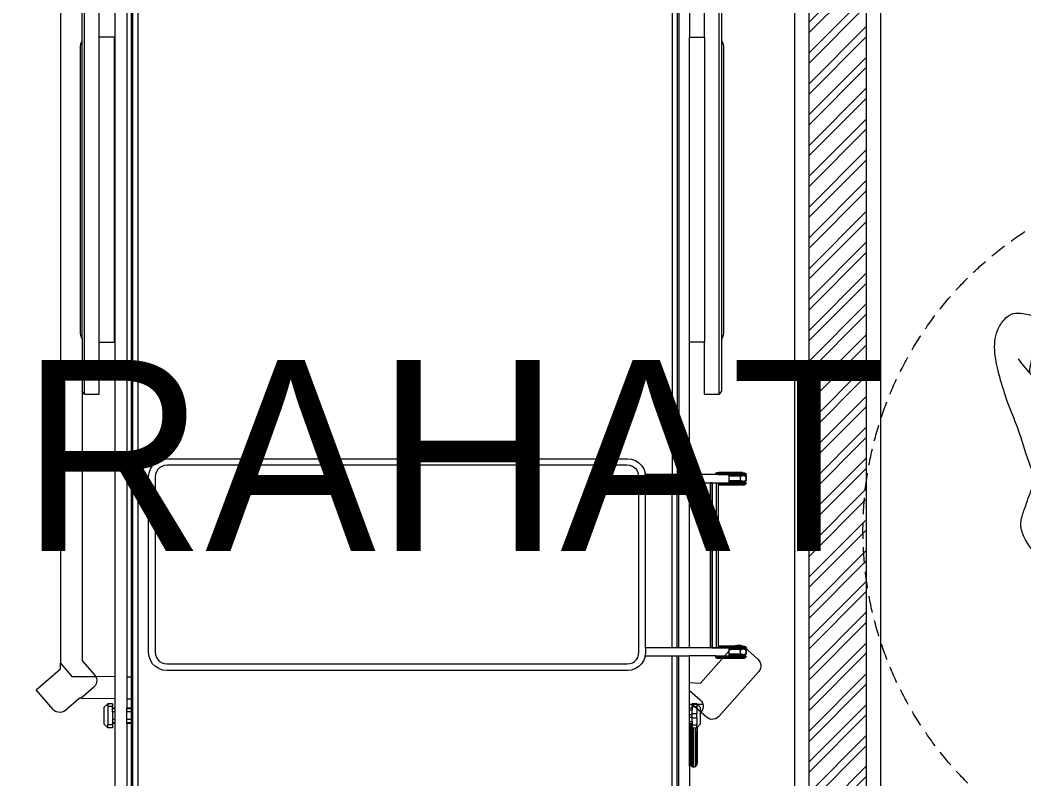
# Model space of a CAD drawing. Header units: millimetres. Extents: x -280308 to 6402717, y -14 to 2073074.
# Drawn here: x 2585 to 4340, y 745871 to 747198 of the extents above; entities that cross this region are included whole.
import ezdxf

# ---------------------------------------------------------------- set-up
doc = ezdxf.new("R2010")
doc.units = ezdxf.units.MM
doc.linetypes.add('ACAD_ISO03W100', pattern=[30, 12, -18])
doc.linetypes.add('DASHED2', pattern=[0.375, 0.25, -0.125])
doc.layers.get('0').update_dxf_attribs({"lineweight": 0})
for name, color, linetype, lineweight in [('_Door & Window', 1, 'Continuous', 0), ('A-ALINE-3', 111, 'Continuous', 15), ('A-ALINE-6', 117, 'Continuous', 9), ('A-Furn', 250, 'Continuous', 0), ('A-FURN-EQPM', 177, 'Continuous', 0)]:
    doc.layers.add(name, color=color, linetype=linetype, lineweight=lineweight)
doc.layers.add('A-FILL-1', color=7, linetype='Continuous', lineweight=0, true_color=0x454545)
doc.layers.add('A-FILL-4', color=9, linetype='Continuous', lineweight=0, true_color=0x808080)
doc.layers.add('A-TEXT', color=254, linetype='Continuous')
doc.styles.add('Annotative', font='arial.ttf', dxfattribs={"height": 1.25})
doc.styles.add('CENTURY', font='GOTHIC.TTF')

# ---------------------------------------------------------------- blocks, each defined once
blk = doc.blocks.new('A$C89b419f8')
at = {"color": 0, "linetype": 'ByBlock', "lineweight": -2}
for p, q in [((1663.4, 1368.8), (1684.5, 1392.5)), ((1684.5, 1392.5), (1687.2, 1394.8)), ((1687.2, 1394.8), (1690.2, 1396.5)), ((1690.2, 1396.5), (1693.4, 1397.4)), ((1693.4, 1397.4), (1696.8, 1397.6)), ((1696.8, 1397.6), (1700.1, 1397.1)), ((1700.1, 1397.1), (1703.3, 1395.8)), ((1703.3, 1395.8), (1706.2, 1393.7)), ((1706.2, 1393.7), (1784.4, 1324)), ((1358.6, 1369), (1359, 1370.2)), ((1358.6, 1368.9), (1358.6, 1369)), ((1358.6, 1368.8), (1358.6, 1368.9)), ((1358.6, 1365.8), (1358.6, 1368.8)), ((1359, 1370.3), (1360, 1371.3)), ((1359, 1370.2), (1359, 1370.3)), ((1359.1, 1319.3), (1359, 1370.2)), ((1360, 1371.3), (1361.4, 1371.7)), ((1360.1, 1318.1), (1360, 1371.3)), ((1361.4, 1323.4), (1361.4, 1371.7)), ((1361.4, 1371.7), (1362.7, 1371.3)), ((1362.7, 1371.3), (1363, 1371.1)), ((1362.8, 1341.6), (1362.7, 1371.3)), ((1364.2, 1372.1), (1363, 1371.2)), ((1363, 1371.2), (1363, 1371.1)), ((1363, 1371.1), (1363, 1371)), ((1363, 1370.2), (1363, 1370.9)), ((1363, 1369.8), (1363, 1368.7)), ((1363.2, 1367.8), (1363.5, 1368.8)), ((1363.5, 1368.8), (1364, 1369.7)), ((1364.2, 1369.9), (1364, 1369.7)), ((1364.2, 1372.1), (1372.4, 1372.1)), ((1364.2, 1370), (1364.2, 1372.1)), ((1364.2, 1370), (1364.7, 1370.5)), ((1364.2, 1369.9), (1364.7, 1370.5)), ((1364.2, 1369.9), (1364.2, 1370)), ((1364.7, 1370.5), (1365.4, 1371.1)), ((1366.3, 1371.6), (1365.4, 1371.1)), ((1367.3, 1371.9), (1366.3, 1371.6)), ((1368.3, 1372), (1367.3, 1371.9)), ((1369.3, 1371.9), (1368.3, 1372)), ((1369.3, 1371.9), (1370.3, 1371.6)), ((1370.3, 1371.6), (1371.2, 1371.1)), ((1371.2, 1371.1), (1372, 1370.5)), ((1372, 1370.5), (1372.4, 1369.9)), ((1372.4, 1372.1), (1373.7, 1371.2)), ((1372.4, 1372.1), (1372.4, 1371.6)), ((1372.4, 1370), (1372.4, 1371.6)), ((1372.4, 1369.9), (1372.4, 1370)), ((1372.6, 1369.7), (1372.4, 1370)), ((1372.4, 1369.9), (1372.6, 1369.7)), ((1372.6, 1369.7), (1373.1, 1368.8)), ((1373.1, 1368.8), (1373.4, 1367.9)), ((1373.7, 1366.4), (1373.7, 1371.2)), ((1373.9, 1369), (1374.3, 1370.2)), ((1373.9, 1366.4), (1373.9, 1369)), ((1374.3, 1370.4), (1375.3, 1371.4)), ((1374.3, 1370.2), (1374.3, 1370.4)), ((1374.3, 1341.6), (1374.3, 1370.2)), ((1375.3, 1371.4), (1376.6, 1371.7)), ((1375.3, 1341.6), (1375.3, 1371.4)), ((1376.6, 1371.7), (1378, 1371.4)), ((1376.7, 1323.3), (1376.6, 1371.7)), ((1378, 1371.4), (1379, 1370.4)), ((1378.1, 1323.3), (1378, 1371.4)), ((1379, 1370.2), (1379, 1370.4)), ((1379.1, 1323.3), (1379, 1370.2)), ((1379, 1370.2), (1379.4, 1369)), ((1379.4, 1369), (1379.4, 1368.9)), ((1379.4, 1368.9), (1379.4, 1368.8)), ((1379.4, 1365.7), (1379.4, 1368.8)), ((1661.3, 1365.9), (1663.4, 1368.8)), ((1661.6, 1369), (1662, 1370.2)), ((1661.7, 1368.9), (1661.6, 1369)), ((1661.6, 1368.8), (1661.7, 1368.9)), ((1661.6, 1365.8), (1661.6, 1368.8)), ((1662, 1370.3), (1663, 1371.3)), ((1662, 1370.3), (1662, 1370.2)), ((1662.1, 1323.3), (1662, 1370.2)), ((1663, 1371.3), (1664.4, 1371.7)), ((1663.1, 1323.3), (1663, 1371.3)), ((1664.4, 1323.4), (1664.4, 1371.7)), ((1664.4, 1371.7), (1665.7, 1371.3)), ((1665.8, 1341.6), (1665.7, 1371.3)), ((1665.7, 1371.3), (1666, 1371.1)), ((1667.2, 1372.1), (1666, 1371.2)), ((1666, 1371.2), (1666, 1371.1)), ((1666, 1371.1), (1666, 1370.9)), ((1666, 1370.2), (1666, 1370.9)), ((1666, 1369.8), (1666, 1368.7)), ((1666.3, 1367.8), (1666.6, 1368.8)), ((1666.6, 1368.8), (1667, 1369.7)), ((1667.2, 1369.9), (1667, 1369.7)), ((1667.2, 1370), (1667.2, 1372.1)), ((1667.2, 1372.1), (1675.4, 1372.1)), ((1667.2, 1369.9), (1667.7, 1370.5)), ((1667.2, 1370), (1667.7, 1370.5)), ((1667.2, 1369.9), (1667.2, 1370)), ((1667.7, 1370.5), (1668.5, 1371.1)), ((1669.3, 1371.6), (1668.5, 1371.1)), ((1670.3, 1371.9), (1669.3, 1371.6)), ((1671.3, 1372), (1670.3, 1371.9)), ((1672.3, 1371.9), (1671.3, 1372)), ((1672.3, 1371.9), (1673.3, 1371.6)), ((1673.3, 1371.6), (1674.2, 1371.1)), ((1674.2, 1371.1), (1675, 1370.5)), ((1675, 1370.5), (1675.5, 1369.9)), ((1675.4, 1372.1), (1676.7, 1371.2)), ((1675.4, 1372.1), (1675.4, 1371.6)), ((1675.5, 1370), (1675.4, 1371.6)), ((1675.5, 1369.9), (1675.5, 1370)), ((1675.6, 1369.7), (1675.5, 1370)), ((1675.5, 1369.9), (1675.6, 1369.7)), ((1675.6, 1369.7), (1676.1, 1368.8)), ((1676.1, 1368.8), (1676.4, 1367.9)), ((1676.7, 1366.4), (1676.7, 1371.2)), ((1676.9, 1369), (1677.3, 1370.2)), ((1676.9, 1368.9), (1676.9, 1369)), ((1676.9, 1368.9), (1676.9, 1368.8)), ((1676.9, 1366.4), (1676.9, 1368.8)), ((1677.3, 1370.4), (1678.3, 1371.4)), ((1677.3, 1370.2), (1677.3, 1370.4)), ((1677.3, 1341.6), (1677.3, 1370.2)), ((1678.3, 1371.4), (1679.7, 1371.7)), ((1678.3, 1341.6), (1678.3, 1371.4)), ((1679.7, 1317.8), (1679.7, 1371.7)), ((1679.7, 1371.7), (1681, 1371.4)), ((1681.1, 1318.1), (1681, 1371.4)), ((1681, 1371.4), (1682, 1370.4)), ((1682, 1370.4), (1682, 1370.2)), ((1682.1, 1319.3), (1682, 1370.2)), ((1682, 1370.2), (1682.4, 1369)), ((1682.4, 1365.7), (1682.4, 1369)), ((1358.6, 1365.8), (1358.3, 1365.6)), ((1358.3, 1365.6), (1358.3, 1324.1)), ((1358.7, 1324), (1358.6, 1365.8)), ((1363, 1368.2), (1363, 1361.6)), ((1363, 1358.1), (1363, 1360.2)), ((1363, 1354), (1363, 1356)), ((1363, 1349.6), (1363, 1351.1)), ((1363.2, 1366.9), (1363.2, 1367.8)), ((1363.2, 1366.9), (1363.2, 1366.8)), ((1363.3, 1365.8), (1363.2, 1366.8)), ((1363.5, 1364.9), (1363.3, 1365.8)), ((1364, 1364), (1363.5, 1364.9)), ((1364.1, 1363.8), (1364, 1364)), ((1364.2, 1360), (1364.1, 1363.8)), ((1364.7, 1363.2), (1364.1, 1363.8)), ((1364.2, 1360), (1364.3, 1341.6)), ((1365.5, 1362.5), (1364.7, 1363.2)), ((1366.3, 1362.1), (1365.5, 1362.5)), ((1367.3, 1361.8), (1366.3, 1362.1)), ((1368.3, 1361.7), (1367.3, 1361.8)), ((1369.3, 1361.8), (1368.3, 1361.7)), ((1370.3, 1362.1), (1369.3, 1361.8)), ((1371.2, 1362.6), (1370.3, 1362.1)), ((1372, 1363.2), (1371.2, 1362.6)), ((1372.6, 1363.9), (1372, 1363.2)), ((1372.6, 1363.9), (1372.4, 1360)), ((1372.4, 1360), (1372.5, 1341.6)), ((1373.1, 1364.9), (1372.6, 1364)), ((1372.6, 1364), (1372.6, 1363.9)), ((1373.4, 1365.8), (1373.1, 1364.9)), ((1373.5, 1366.8), (1373.4, 1367.9)), ((1373.5, 1366.8), (1373.4, 1365.8)), ((1373.7, 1341.6), (1373.7, 1366.4)), ((1373.7, 1366.4), (1373.9, 1366.4)), ((1373.9, 1341.6), (1373.9, 1366.4)), ((1379.4, 1365.7), (1379.5, 1324.1)), ((1379.4, 1365.7), (1379.5, 1365.7)), ((1379.6, 1324.2), (1379.5, 1365.7)), ((1659.5, 1359.4), (1660, 1362.7)), ((1659.7, 1356), (1659.5, 1359.4)), ((1660.6, 1352.7), (1659.7, 1356)), ((1660, 1362.7), (1661.3, 1365.9)), ((1662.3, 1349.7), (1660.6, 1352.7)), ((1661.6, 1365.8), (1661.3, 1365.6)), ((1661.3, 1365.6), (1661.3, 1324.1)), ((1661.7, 1324), (1661.6, 1365.8)), ((1666, 1368.2), (1666, 1361.6)), ((1666, 1358.1), (1666, 1360.2)), ((1666, 1354), (1666, 1356)), ((1666, 1349.6), (1666, 1351.1)), ((1666.2, 1366.9), (1666.3, 1367.8)), ((1666.2, 1366.9), (1666.2, 1366.8)), ((1666.3, 1365.8), (1666.2, 1366.8)), ((1666.6, 1364.9), (1666.3, 1365.8)), ((1667, 1364), (1666.6, 1364.9)), ((1667.2, 1363.8), (1667, 1364)), ((1667.7, 1363.2), (1667.2, 1363.8)), ((1667.2, 1360), (1667.2, 1363.8)), ((1667.2, 1360), (1667.3, 1341.6)), ((1668.5, 1362.5), (1667.7, 1363.2)), ((1669.4, 1362.1), (1668.5, 1362.5)), ((1670.3, 1361.8), (1669.4, 1362.1)), ((1671.3, 1361.7), (1670.3, 1361.8)), ((1672.3, 1361.8), (1671.3, 1361.7)), ((1673.3, 1362.1), (1672.3, 1361.8)), ((1674.2, 1362.6), (1673.3, 1362.1)), ((1675, 1363.2), (1674.2, 1362.6)), ((1675.6, 1363.9), (1675, 1363.2)), ((1675.6, 1363.9), (1675.5, 1360)), ((1675.5, 1360), (1675.5, 1341.6)), ((1676.1, 1364.9), (1675.6, 1364)), ((1675.6, 1364), (1675.6, 1363.9)), ((1676.4, 1365.8), (1676.1, 1364.9)), ((1676.5, 1366.8), (1676.4, 1367.9)), ((1676.5, 1366.8), (1676.4, 1365.8)), ((1676.7, 1341.6), (1676.7, 1366.4)), ((1676.7, 1366.4), (1676.9, 1366.4)), ((1677, 1341.6), (1676.9, 1366.4)), ((1682.5, 1324.1), (1682.4, 1365.7)), ((1682.4, 1365.7), (1682.5, 1365.7)), ((1682.6, 1324.2), (1682.5, 1365.7)), ((1361.7, 1323.4), (1361.7, 1341.6)), ((1361.7, 1341.6), (1362.8, 1341.6)), ((1362.8, 1341.6), (1363.1, 1341.6)), ((1363.1, 1341.6), (1364.3, 1341.6)), ((1364.3, 1341.6), (1372.5, 1341.6)), ((1372.5, 1341.6), (1373.7, 1341.6)), ((1373.7, 1341.6), (1373.9, 1341.6)), ((1373.9, 1341.6), (1374.3, 1341.6)), ((1374.3, 1341.6), (1375.3, 1341.6)), ((1375.3, 1341.6), (1375.8, 1341.6)), ((1375.8, 1323.3), (1375.8, 1341.6)), ((1664.6, 1347.1), (1662.3, 1349.7)), ((1664.5, 1323.4), (1664.5, 1341.6)), ((1664.5, 1341.6), (1665.8, 1341.6)), ((1726.1, 1292.3), (1664.6, 1347.1)), ((1665.8, 1341.6), (1666.1, 1341.6)), ((1666.1, 1341.6), (1667.3, 1341.6)), ((1667.3, 1341.6), (1675.5, 1341.6)), ((1675.5, 1341.6), (1676.7, 1341.6)), ((1676.7, 1341.6), (1677, 1341.6)), ((1677, 1341.6), (1677.3, 1341.6)), ((1677.3, 1341.6), (1678.3, 1341.6)), ((1678.3, 1341.6), (1678.6, 1341.6)), ((1678.6, 1318.1), (1678.6, 1341.6)), ((1221.1, 1324.5), (472.7, 1324.5)), ((478, 1328.6), (603.3, 1328.6)), ((603.3, 1328.6), (606.1, 1330.5)), ((603.3, 1328.6), (1124.3, 1328.6)), ((606.1, 1330.5), (609.5, 1331.7)), ((609.5, 1331.7), (613.1, 1332.1)), ((613.1, 1332.1), (1114.4, 1332.1)), ((1114.4, 1332.1), (1118.1, 1331.7)), ((1118.1, 1331.7), (1121.5, 1330.5)), ((1121.5, 1330.5), (1124.3, 1328.6)), ((1124.3, 1328.6), (1215.8, 1328.6)), ((1215.8, 1328.6), (1221.1, 1324.5)), ((1221.1, 1299), (1221.1, 1324.5)), ((1358.3, 1324.1), (1358.7, 1324)), ((1358.7, 1324), (1358.7, 1320.5)), ((1358.7, 1320.5), (1359.1, 1319.3)), ((1359.1, 1319.3), (1359.1, 1319.1)), ((1359.1, 1319.1), (1360.1, 1318.1)), ((1360.1, 1318.1), (1361.4, 1317.8)), ((1361.4, 1323.4), (1361.7, 1323.4)), ((1361.4, 1323.2), (1361.4, 1323.4)), ((1361.7, 1323.2), (1361.4, 1323.2)), ((1361.4, 1323.2), (1361.4, 1317.8)), ((1361.4, 1317.8), (1361.7, 1317.8)), ((1361.7, 1323.4), (1361.7, 1323.2)), ((1361.7, 1323.2), (1361.7, 1317.8)), ((1361.7, 1317.8), (1361.7, 1272.9)), ((1375.8, 1322.9), (1375.8, 1323.3)), ((1376.7, 1323.3), (1375.8, 1323.3)), ((1375.8, 1319.8), (1375.8, 1322.9)), ((1375.8, 1322.9), (1664.3, 1322.9)), ((1375.8, 1312.6), (1375.8, 1319.8)), ((1375.8, 1319.8), (1664.3, 1319.8)), ((1378.1, 1323.3), (1376.7, 1323.3)), ((1379.1, 1323.3), (1378.1, 1323.3)), ((1379.5, 1323.3), (1379.1, 1323.3)), ((1379.5, 1324.1), (1379.6, 1324.2)), ((1379.5, 1323.3), (1379.5, 1324.1)), ((1661.7, 1323.3), (1379.5, 1323.3)), ((1661.3, 1324.1), (1661.7, 1324)), ((1661.7, 1323.3), (1661.7, 1324)), ((1662.1, 1323.3), (1661.7, 1323.3)), ((1663.1, 1323.3), (1662.1, 1323.3)), ((1664.3, 1323.3), (1663.1, 1323.3)), ((1664.3, 1322.9), (1664.3, 1323.3)), ((1664.3, 1322.9), (1664.3, 1319.8)), ((1664.3, 1317.8), (1664.3, 1319.8)), ((1664.3, 1312.6), (1664.3, 1317.8)), ((1664.3, 1317.8), (1664.4, 1317.8)), ((1664.4, 1323.2), (1664.4, 1323.4)), ((1664.4, 1323.4), (1664.5, 1323.4)), ((1664.4, 1317.8), (1664.4, 1323.2)), ((1664.5, 1323.2), (1664.4, 1323.2)), ((1664.4, 1317.8), (1664.5, 1317.8)), ((1664.5, 1323.4), (1664.5, 1323.2)), ((1664.5, 1323.2), (1664.5, 1317.8)), ((1664.5, 1317.8), (1664.5, 1272.9)), ((1678.6, 1318.1), (1678.6, 1272.9)), ((1678.6, 1318.1), (1679.7, 1317.8)), ((1679.7, 1317.8), (1681.1, 1318.1)), ((1681.1, 1318.1), (1682.1, 1319.1)), ((1682.1, 1319.3), (1682.5, 1320.5)), ((1682.1, 1319.3), (1682.1, 1319.1)), ((1682.5, 1324.1), (1682.6, 1324.2)), ((1682.5, 1320.5), (1682.5, 1324.1)), ((1784.4, 1324), (1786.7, 1321.4)), ((1786.7, 1321.4), (1788.4, 1318.4)), ((1788.4, 1318.4), (1789.3, 1315.1)), ((597.2, 1299), (472.7, 1299)), ((597.2, 1299), (1130.4, 1299)), ((597.2, 1272.9), (597.2, 1299)), ((1221.1, 1299), (1130.4, 1299)), ((1130.4, 1299), (1130.4, 1272.9)), ((1375.8, 1312.6), (1375.8, 1309.4)), ((1375.8, 1312.6), (1664.3, 1312.6)), ((1375.8, 1309), (1375.8, 1309.4)), ((1375.8, 1309.4), (1664.3, 1309.4)), ((1375.8, 1272.9), (1375.8, 1309)), ((1375.8, 1309), (1664.3, 1309)), ((1664.3, 1312.6), (1664.3, 1309.4)), ((1664.3, 1309), (1664.3, 1309.4)), ((1785.6, 1302.4), (1764.5, 1278.6)), ((1787.7, 1305.3), (1785.6, 1302.4)), ((1788.9, 1308.4), (1787.7, 1305.3)), ((1789.5, 1311.8), (1788.9, 1308.4)), ((1789.3, 1315.1), (1789.5, 1311.8)), ((1725.2, 1272.9), (1726.1, 1292.3)), ((1739, 1272.9), (1755.3, 1291.6)), ((1755.3, 1291.6), (1757.9, 1293.9)), ((1757.9, 1293.9), (1760.9, 1295.6)), ((1760.9, 1295.6), (1763.5, 1296.4)), ((1763.4, 1286.7), (1762.2, 1285.5)), ((1762.2, 1285.5), (1767.1, 1285.5)), ((1762.2, 1285.5), (1762.2, 1277.5)), ((1763.5, 1296.4), (1763.4, 1286.7)), ((1769, 1292.3), (1763.4, 1286.7)), ((1763.5, 1296.4), (1764.1, 1296.6)), ((1763.5, 1296.4), (1764, 1278.2)), ((1764.1, 1296.6), (1767.5, 1296.8)), ((1767.1, 1285.5), (1779.5, 1285.5)), ((1767.1, 1277.5), (1767.1, 1285.5)), ((1767.5, 1296.8), (1770.8, 1296.3)), ((1777.8, 1292.3), (1769, 1292.3)), ((1770.8, 1296.3), (1774, 1295)), ((1774, 1295), (1776.9, 1293)), ((1776.9, 1293), (1777.8, 1292.3)), ((1797.3, 1292.3), (1777.8, 1292.3)), ((1779.5, 1277.5), (1779.5, 1285.5)), ((1786.8, 1285.5), (1779.5, 1285.5)), ((1786.8, 1285.5), (1799.3, 1285.5)), ((1786.8, 1277.5), (1786.8, 1285.5)), ((1803, 1286.7), (1797.3, 1292.3)), ((1799.3, 1277.5), (1799.3, 1285.5)), ((1802.9, 1285.5), (1799.3, 1285.5)), ((1804.1, 1285.5), (1802.9, 1285.5)), ((1858, 1286.7), (1803, 1286.7)), ((1803.3, 1286.4), (1803, 1286.7)), ((1803.3, 1286.4), (1858.2, 1286.4)), ((1804.1, 1285.5), (1803.3, 1286.4)), ((1804.2, 1285.5), (1804.1, 1285.5)), ((1804.2, 1283.2), (1804.2, 1285.5)), ((1804.2, 1285.5), (1809.7, 1285.5)), ((1872.1, 1283.2), (1804.2, 1283.2)), ((1804.2, 1280), (1804.2, 1283.2)), ((1869.8, 1285.5), (1809.7, 1285.5)), ((1858.2, 1286.4), (1858, 1286.7)), ((1858.2, 1286.4), (1866.6, 1286.4)), ((1869.8, 1285.5), (1866.6, 1286.4)), ((1872.1, 1283.2), (1869.8, 1285.5)), ((1873, 1280), (1872.1, 1283.2)), ((439.6, 1272.9), (597.2, 1272.9)), ((1130.4, 1272.9), (597.2, 1272.9)), ((1361.7, 1272.9), (1130.4, 1272.9)), ((1361.7, 1272.9), (1361.7, 1254.5)), ((1664.5, 1272.9), (1375.8, 1272.9)), ((1375.8, 1254.5), (1375.8, 1272.9)), ((1664.5, 1272.9), (1664.5, 1254.5)), ((1678.6, 1254.5), (1678.6, 1272.9)), ((1725.2, 1272.9), (1678.6, 1272.9)), ((1739, 1272.9), (1725.2, 1272.9)), ((1763.3, 1272.9), (1739, 1272.9)), ((1763.3, 1277.5), (1762.2, 1277.5)), ((1763.3, 1277.5), (1763.3, 1272.9)), ((1767.1, 1277.5), (1763.3, 1277.5)), ((1769.7, 1272.9), (1763.3, 1272.9)), ((1764, 1278.2), (1764.5, 1278.6)), ((1767.1, 1277.5), (1769.7, 1277.5)), ((1769.7, 1277.5), (1772.8, 1277.5)), ((1769.7, 1277.5), (1769.7, 1272.9)), ((1772.8, 1272.9), (1769.7, 1272.9)), ((1779.5, 1277.5), (1772.8, 1277.5)), ((1772.8, 1272.9), (1772.8, 1277.5)), ((1780.8, 1272.9), (1772.8, 1272.9)), ((1780.8, 1277.5), (1779.5, 1277.5)), ((1785.5, 1277.5), (1780.8, 1277.5)), ((1780.8, 1272.9), (1780.8, 1277.5)), ((1785.5, 1272.9), (1780.8, 1272.9)), ((1786.8, 1277.5), (1785.5, 1277.5)), ((1785.5, 1272.9), (1785.5, 1277.5)), ((1793.5, 1272.9), (1785.5, 1272.9)), ((1793.5, 1277.5), (1786.8, 1277.5)), ((1793.5, 1277.5), (1796.7, 1277.5)), ((1793.5, 1272.9), (1793.5, 1277.5)), ((1796.7, 1272.9), (1793.5, 1272.9)), ((1796.7, 1276.7), (1796.7, 1277.5)), ((1796.7, 1277.5), (1799.3, 1277.5)), ((1796.7, 1276.7), (1872.1, 1276.7)), ((1796.7, 1275.8), (1796.7, 1276.7)), ((1796.7, 1275.8), (1798.2, 1274.4)), ((1796.7, 1272.9), (1796.7, 1275.8)), ((1800, 1272.9), (1796.7, 1272.9)), ((1798.2, 1274.4), (1869.8, 1274.4)), ((1798.2, 1274.4), (1799.2, 1273.5)), ((1799.2, 1273.5), (1859.8, 1273.5)), ((1799.2, 1273.5), (1799.8, 1273)), ((1799.3, 1277.5), (1804.2, 1277.5)), ((1859.8, 1273), (1799.8, 1273)), ((1799.8, 1273), (1800, 1272.9)), ((1800, 1272.9), (1871.2, 1272.9)), ((1873, 1280), (1804.2, 1280)), ((1804.2, 1277.5), (1804.2, 1280)), ((1859.8, 1273), (1859.8, 1273.5)), ((1866.6, 1273.5), (1859.8, 1273.5)), ((1871.1, 1273), (1859.8, 1273)), ((1866.6, 1273.5), (1869.8, 1274.4)), ((1869.8, 1274.4), (1872.1, 1276.7)), ((1871.2, 1272.9), (1871.1, 1273)), ((1871.2, 1272.9), (2041.3, 1272.9)), ((1872.1, 1276.7), (1873, 1280)), ((88.7, 1254.5), (1361.7, 1254.5)), ((88.7, 1251.2), (1361.7, 1251.2)), ((1361.7, 1254.5), (1361.7, 1251.2)), ((1361.7, 1251.2), (1361.7, 1242.4)), ((1375.8, 1251.2), (1375.8, 1254.5)), ((1664.5, 1254.5), (1375.8, 1254.5)), ((1375.8, 1242.4), (1375.8, 1251.2)), ((1664.5, 1251.2), (1375.8, 1251.2)), ((1664.5, 1254.5), (1664.5, 1251.2)), ((1664.5, 1251.2), (1664.5, 1242.4)), ((1678.6, 1251.2), (1678.6, 1254.5)), ((2014.2, 1254.5), (1678.6, 1254.5)), ((1678.6, 1242.4), (1678.6, 1251.2)), ((2014.2, 1251.2), (1678.6, 1251.2)), ((88.7, 1242.4), (1361.7, 1242.4)), ((1361.7, 1242.4), (1361.7, 1195.7)), ((1375.8, 1196.1), (1375.8, 1242.4)), ((1664.5, 1242.4), (1375.8, 1242.4)), ((1664.5, 1242.4), (1664.5, 1196.1)), ((1678.6, 1195.4), (1678.6, 1242.4)), ((2014.2, 1242.4), (1678.6, 1242.4)), ((1351.7, 1192.9), (1358.4, 1195.3)), ((1361.7, 1195.7), (1358.4, 1195.3)), ((1361.7, 1195.7), (1365.7, 1196.1)), ((1365.7, 1196.1), (1375.8, 1196.1)), ((1664.5, 1196.1), (1375.8, 1196.1)), ((1664.5, 1196.1), (1672.3, 1196.1)), ((1672.3, 1196.1), (1678.6, 1195.4)), ((1679.6, 1195.3), (1678.6, 1195.4)), ((1679.6, 1195.3), (1686.3, 1192.9)), ((1334.7, 1171.6), (1337.1, 1178.3)), ((1337.1, 1178.3), (1340.9, 1184.2)), ((1340.9, 1184.2), (1345.8, 1189.1)), ((1345.8, 1189.1), (1351.7, 1192.9)), ((1349.9, 1176.9), (1347.5, 1173.2)), ((1353, 1180.1), (1349.9, 1176.9)), ((1356.8, 1182.5), (1353, 1180.1)), ((1361.1, 1184), (1356.8, 1182.5)), ((1366.4, 1184.6), (1361.1, 1184)), ((1671.6, 1184.6), (1366.4, 1184.6)), ((1676.9, 1184), (1671.6, 1184.6)), ((1681.2, 1182.5), (1676.9, 1184)), ((1685, 1180.1), (1681.2, 1182.5)), ((1688.1, 1176.9), (1685, 1180.1)), ((1686.3, 1192.9), (1692.2, 1189.1)), ((1690.5, 1173.2), (1688.1, 1176.9)), ((1692.2, 1189.1), (1697.1, 1184.2)), ((1697.1, 1184.2), (1700.9, 1178.3)), ((1700.9, 1178.3), (1703.3, 1171.6)), ((1333.9, 1164.3), (1334.7, 1171.6)), ((1333.9, 359.4), (1333.9, 1164.3)), ((1346, 1168.9), (1345.4, 1163.6)), ((1345.4, 1163.6), (1345.4, 360.1)), ((1347.5, 1173.2), (1346, 1168.9)), ((1692, 1168.9), (1690.5, 1173.2)), ((1692.6, 1163.6), (1692, 1168.9)), ((1692.6, 360.1), (1692.6, 1163.6)), ((1703.3, 1171.6), (1704.1, 1164.3)), ((1704.1, 1164.3), (1704.1, 359.4)), ((1334.7, 352.1), (1333.9, 359.4)), ((1337.1, 345.4), (1334.7, 352.1)), ((1345.4, 360.1), (1346, 354.8)), ((1346, 354.8), (1347.5, 350.5)), ((1690.5, 350.5), (1692, 354.8)), ((1692, 354.8), (1692.6, 360.1)), ((1703.3, 352.1), (1700.9, 345.4)), ((1704.1, 359.4), (1703.3, 352.1)), ((1340.9, 339.5), (1337.1, 345.4)), ((1345.8, 334.6), (1340.9, 339.5)), ((1351.7, 330.8), (1345.8, 334.6)), ((1347.5, 350.5), (1349.9, 346.8)), ((1349.9, 346.8), (1353, 343.6)), ((1353, 343.6), (1356.8, 341.2)), ((1356.8, 341.2), (1361.1, 339.7)), ((1361.1, 339.7), (1366.4, 339.1)), ((1366.4, 339.1), (1671.6, 339.1)), ((1671.6, 339.1), (1676.9, 339.7)), ((1676.9, 339.7), (1681.2, 341.2)), ((1681.2, 341.2), (1685, 343.6)), ((1685, 343.6), (1688.1, 346.8)), ((1692.2, 334.6), (1686.3, 330.8)), ((1688.1, 346.8), (1690.5, 350.5)), ((1697.1, 339.5), (1692.2, 334.6)), ((1700.9, 345.4), (1697.1, 339.5)), ((1358.4, 328.4), (1351.7, 330.8)), ((1365.7, 327.6), (1358.4, 328.4)), ((1672.3, 327.6), (1365.7, 327.6)), ((1679.6, 328.4), (1672.3, 327.6)), ((1686.3, 330.8), (1679.6, 328.4)), ((2014.2, 309.1), (88.7, 309.1)), ((2014.2, 300.2), (88.7, 300.2)), ((439.6, 297), (1715.4, 297)), ((439.6, 289.2), (1715.3, 289.2)), ((1715.3, 289.2), (1715.4, 297)), ((1715.3, 289.2), (1753.4, 289.2)), ((1715.4, 297), (1753.5, 297)), ((1753.4, 289.2), (1753.5, 297)), ((1753.4, 289.2), (1769.7, 289.2)), ((1753.5, 297), (1769.7, 297)), ((1769.7, 297), (1770.5, 297)), ((1769.7, 297), (1769.7, 289.2)), ((1770.5, 289.2), (1769.7, 289.2)), ((1770.5, 297), (1776.4, 297)), ((1770.5, 289.2), (1770.5, 297)), ((1776.4, 289.2), (1770.5, 289.2)), ((1776.4, 297), (1789.9, 297)), ((1776.4, 297), (1776.4, 289.2)), ((1789.9, 289.2), (1776.4, 289.2)), ((1789.9, 297), (1795.8, 297)), ((1789.9, 297), (1789.9, 289.2)), ((1795.8, 289.2), (1789.9, 289.2)), ((1795.8, 297), (1796.7, 297)), ((1795.8, 297), (1795.8, 289.2)), ((1796.7, 289.2), (1795.8, 289.2)), ((1796.7, 297), (1981.2, 297)), ((1796.7, 297), (1796.7, 289.2)), ((1796.7, 289.2), (1981.2, 289.2)), ((439.6, 268.7), (1715.1, 268.7)), ((597.2, 268), (597.2, 240.9)), ((1130.4, 268), (597.2, 268)), ((1130.4, 240.9), (1130.4, 268)), ((1715.1, 268.7), (1714.8, 235.1)), ((1715.1, 268.7), (1753.2, 268.7)), ((1752.7, 209.5), (1753.2, 268.7)), ((1753.2, 268.7), (1769.7, 268.7)), ((1762.2, 264.5), (1767.1, 264.5)), ((1762.2, 264.5), (1762.2, 256.3)), ((1769.7, 264.5), (1767.1, 264.5)), ((1767.1, 264.5), (1767.1, 256.3)), ((1769.7, 268.7), (1770.5, 268.7)), ((1769.7, 268.7), (1769.7, 264.5)), ((1769.7, 264.5), (1770.5, 264.5)), ((1770.5, 268.7), (1776.4, 268.7)), ((1770.5, 264.5), (1770.5, 268.7)), ((1776.4, 264.5), (1770.5, 264.5)), ((1776.4, 268.7), (1789.9, 268.7)), ((1776.4, 268.7), (1776.4, 264.5)), ((1776.4, 264.5), (1789.9, 264.5)), ((1789.9, 268.7), (1795.8, 268.7)), ((1789.9, 268.7), (1789.9, 264.5)), ((1789.9, 264.5), (1795.8, 264.5)), ((1795.8, 268.7), (1796.7, 268.7)), ((1795.8, 268.7), (1795.8, 264.5)), ((1795.8, 264.5), (1796.7, 264.5)), ((1796.7, 268.7), (1981.2, 268.7)), ((1796.7, 268.7), (1796.7, 264.5)), ((1799.3, 264.5), (1796.7, 264.5)), ((1799.3, 264.5), (1804.2, 264.5)), ((1799.3, 264.5), (1799.3, 256.3)), ((1804.2, 264.5), (1804.2, 256.3)), ((1762.2, 256.3), (1767.1, 256.3)), ((1762.2, 256.3), (1769, 249.5)), ((1767.1, 256.3), (1799.3, 256.3)), ((1769, 249.5), (1797.3, 249.5)), ((1804.2, 256.3), (1797.3, 249.5)), ((1804.2, 256.3), (1799.3, 256.3)), ((597.2, 240.9), (472.7, 240.9)), ((1130.4, 240.9), (597.2, 240.9)), ((1221.1, 240.9), (1130.4, 240.9)), ((1221.1, 215.5), (1221.1, 240.9)), ((1687.8, 212.1), (1711.7, 233)), ((1711.7, 233), (1714.6, 235)), ((1714.4, 193.4), (1714.8, 235.1)), ((1714.6, 235), (1714.8, 235.1)), ((1714.8, 235.1), (1717.8, 236.3)), ((1717.8, 236.3), (1721.2, 236.8)), ((1721.2, 236.8), (1724.5, 236.6)), ((1724.5, 236.6), (1727.7, 235.6)), ((1727.7, 235.6), (1730.7, 233.9)), ((1730.7, 233.9), (1733.4, 231.6)), ((1733.4, 231.6), (1752.7, 209.5)), ((1221.1, 215.5), (472.7, 215.5)), ((603.3, 211.3), (478, 211.3)), ((603.3, 211.3), (606.1, 209.5)), ((1124.3, 211.3), (603.3, 211.3)), ((1121.5, 209.5), (1124.3, 211.3)), ((1124.3, 211.3), (1215.8, 211.3)), ((1216.2, 211.6), (1215.8, 211.3)), ((1221.1, 215.5), (1216.2, 211.6)), ((1216.2, 211.6), (1687.4, 211.6)), ((1687.4, 211.7), (1687.5, 211.8)), ((1687.4, 211.6), (1687.4, 211.7)), ((1687.5, 211.8), (1687.6, 211.9)), ((1687.5, 211.8), (1687.5, 211.8)), ((1687.6, 211.9), (1687.7, 212)), ((1687.7, 212), (1687.8, 212.1)), ((1687.7, 212), (1687.7, 212)), ((606.1, 209.5), (609.5, 208.3)), ((609.5, 208.3), (613.1, 207.9)), ((613.1, 207.9), (1114.4, 207.9)), ((1114.4, 207.9), (1118.1, 208.3)), ((1118.1, 208.3), (1121.5, 209.5)), ((1691.4, 173.6), (1714.4, 193.4)), ((1752.7, 209.5), (1752.6, 206.7)), ((1752.6, 206.7), (1752.7, 206.7)), ((1752.7, 206.7), (1752.8, 206.6)), ((1752.8, 206.6), (1752.9, 206.5)), ((1752.8, 206.6), (1752.8, 206.6)), ((1752.9, 206.5), (1753, 206.4)), ((1753, 206.4), (1753.1, 206.3)), ((1753, 206.4), (1753, 206.4)), ((1753.1, 206.3), (1773.8, 182.2)), ((1773.8, 182.2), (1775.8, 179.2)), ((1775.8, 179.2), (1777, 176)), ((1777, 176), (1777.5, 172.7)), ((550, 173.5), (1691.4, 173.6)), ((1701.1, 173.6), (1691.4, 173.6)), ((1738, 131.3), (1701.1, 173.6)), ((1772.1, 160.5), (1738, 131.3)), ((1774.5, 163.1), (1772.1, 160.5)), ((1776.2, 166.1), (1774.5, 163.1)), ((1777.2, 169.3), (1776.2, 166.1)), ((1777.5, 172.7), (1777.2, 169.3))]:
    blk.add_line(p, q, dxfattribs=at)
blk = doc.blocks.new('disable people')
at = {"layer": 'A-FILL-4'}
h = blk.add_hatch(color=256, dxfattribs=at)
edge = h.paths.add_edge_path()
edge.add_spline(control_points=[(-3.796, 4.952), (-3.761, 5.053), (-3.704, 5.158), (-3.735, 5.256)], knot_values=[0.903791, 0.903791, 0.903791, 0.903791, 1.213847, 1.213847, 1.213847, 1.213847], degree=3, periodic=0)
edge.add_line((-3.735, 5.256), (-4.965, 5.256))
edge.add_arc((-4.965, 5.036), 0.22, 90, 180)
edge.add_line((-5.185, 5.036), (-5.185, 4.952))
edge.add_line((-5.185, 4.952), (-3.796, 4.952))
edge = h.paths.add_edge_path()
edge.add_spline(control_points=[(0.134, 5.166), (-0.072, 5.166), (-0.554, 5.166), (-1.205, 5.175), (-1.924, 5.123), (-2.473, 5.225), (-2.818, 5.045), (-3.009, 4.952)], knot_values=[0.412497, 0.412497, 0.412497, 0.412497, 0.687423, 1.856498, 2.363122, 2.852057, 3.47982, 3.47982, 3.47982, 3.47982], degree=3, periodic=0)
edge.add_line((-3.009, 4.952), (-0.054, 4.952))
edge.add_arc((6.001, -0.173), 7.933, 137.6964, 139.754, ccw=False)
edge = h.paths.add_edge_path()
edge.add_line((5.132, 5.256), (2.309, 5.256))
edge.add_spline(control_points=[(2.309, 5.256), (2.268, 5.176), (2.177, 5.016), (2.085, 4.858), (2.037, 4.777)], knot_values=[9.278145, 9.278145, 9.278145, 9.278145, 9.545773, 9.826318, 9.826318, 9.826318, 9.826318], degree=3, periodic=0)
edge.add_line((2.037, 4.777), (5.152, 4.777))
edge.add_arc((5.152, 4.977), 0.2, 270, 360)
edge.add_line((5.352, 4.977), (5.352, 5.036))
edge.add_arc((5.132, 5.036), 0.22, 0, 90)
edge = h.paths.add_edge_path()
edge.add_spline(control_points=[(-3.735, -5.256), (-3.704, -5.158), (-3.761, -5.053), (-3.796, -4.952)], knot_values=[0.903791, 0.903791, 0.903791, 0.903791, 1.213847, 1.213847, 1.213847, 1.213847], degree=3, periodic=0)
edge.add_line((-3.796, -4.952), (-5.185, -4.952))
edge.add_line((-5.185, -4.952), (-5.185, -5.036))
edge.add_arc((-4.965, -5.036), 0.22, 180, 270)
edge.add_line((-4.965, -5.256), (-3.735, -5.256))
edge = h.paths.add_edge_path()
edge.add_line((-0.054, -4.952), (-3.009, -4.952))
edge.add_spline(control_points=[(-3.009, -4.952), (-2.818, -5.045), (-2.473, -5.225), (-1.924, -5.123), (-1.205, -5.175), (-0.554, -5.166), (-0.072, -5.166), (0.134, -5.166)], knot_values=[0.412497, 0.412497, 0.412497, 0.412497, 1.04026, 1.529195, 2.035819, 3.204894, 3.47982, 3.47982, 3.47982, 3.47982], degree=3, periodic=0)
edge.add_arc((6.001, 0.173), 7.933, 220.246, 222.3036, ccw=False)
edge = h.paths.add_edge_path()
edge.add_arc((5.152, -4.977), 0.2, 0, 90)
edge.add_line((5.152, -4.777), (2.037, -4.777))
edge.add_spline(control_points=[(2.037, -4.777), (2.085, -4.858), (2.232, -5.109), (2.374, -5.367), (2.441, -5.551)], knot_values=[8.953599, 8.953599, 8.953599, 8.953599, 9.234145, 9.826318, 9.826318, 9.826318, 9.826318], degree=3, periodic=0)
edge.add_arc((0.705, -4.043), 1.733, 327.0231, 327.0238, ccw=False)
edge.add_spline(control_points=[(2.037, -4.777), (2.085, -4.858), (2.232, -5.109), (2.374, -5.367), (2.441, -5.551)], knot_values=[8.953599, 8.953599, 8.953599, 8.953599, 9.234145, 9.826318, 9.826318, 9.826318, 9.826318], degree=3, periodic=0)
edge.add_line((2.309, -5.256), (5.132, -5.256))
edge.add_arc((5.132, -5.036), 0.22, 270, 360)
edge.add_line((5.352, -5.036), (5.352, -4.977))
h = blk.add_hatch(dxfattribs=at)
h.set_pattern_fill('_USER', color=256, scale=0.3, style=0, pattern_type=0)
h.set_pattern_definition([(360, (-5e-12, -3e-13), (7e-32, 0.3), [])])
edge = h.paths.add_edge_path()
edge.add_spline(control_points=[(-11.844, 2.723), (-11.806, 2.723), (-11.708, 2.722), (-11.61, 2.729), (-11.55, 2.733)], knot_values=[0, 0, 0, 0, 0.11211, 0.29426, 0.29426, 0.29426, 0.29426], degree=3, periodic=0)
edge.add_spline(control_points=[(-11.55, 2.733), (-11.535, 2.736), (-11.47, 2.746), (-11.368, 2.725), (-11.307, 2.645), (-11.248, 2.61), (-10.969, 2.549), (-10.749, 2.772), (-10.523, 2.881)], knot_values=[5.436665, 5.436665, 5.436665, 5.436665, 5.482184, 5.632489, 5.716097, 5.778113, 5.832865, 6.558061, 6.558061, 6.558061, 6.558061], degree=3, periodic=0)
edge.add_line((-10.523, 2.881), (-10.523, 4.275))
edge.add_line((-10.523, 4.275), (-13.109, 4.275))
edge.add_line((-13.109, 4.275), (-13.109, 2.778))
edge.add_spline(control_points=[(-13.109, 2.778), (-12.823, 2.822), (-12.417, 2.754), (-12.013, 2.609), (-11.903, 2.625)], knot_values=[3.85022, 3.85022, 3.85022, 3.85022, 4.723215, 5.067106, 5.067106, 5.067106, 5.067106], degree=3, periodic=0)
edge.add_arc((-10.498, 1.85), 1.604, 147.0196, 151.1162, ccw=False)
edge = h.paths.add_edge_path()
edge.add_spline(control_points=[(-11.101, 1.322), (-11.268, 1.353), (-11.543, 1.406), (-11.86, 1.422), (-12.006, 1.421), (-12.044, 1.421)], knot_values=[0, 0, 0, 0, 0.508991, 0.837231, 0.949341, 0.949341, 0.949341, 0.949341], degree=3, periodic=0)
edge.add_arc((-10.498, 1.85), 1.604, 193.9046, 195.5218, ccw=False)
edge.add_spline(control_points=[(-12.055, 1.465), (-12.398, 1.468), (-12.746, 1.466), (-13.109, 1.447)], knot_values=[0.469272, 0.469272, 0.469272, 0.469272, 1.514411, 1.514411, 1.514411, 1.514411], degree=3, periodic=0)
edge.add_line((-13.109, 1.447), (-13.109, 0.753))
edge.add_line((-13.109, 0.753), (-10.523, 0.753))
edge.add_line((-10.523, 0.753), (-10.523, 1.191))
edge.add_spline(control_points=[(-10.523, 1.191), (-10.718, 1.226), (-10.91, 1.272), (-11.101, 1.322)], knot_values=[0.512259, 0.512259, 0.512259, 0.512259, 1.104646, 1.104646, 1.104646, 1.104646], degree=3, periodic=0)
h = blk.add_hatch(dxfattribs=at)
h.set_pattern_fill('_USER', color=256, scale=0.3, style=0, pattern_type=0)
h.set_pattern_definition([(360, (-5e-12, 1e-12), (-7e-17, -0.3), [])])
edge = h.paths.add_edge_path()
edge.add_spline(control_points=[(-11.844, -2.723), (-11.806, -2.723), (-11.708, -2.722), (-11.61, -2.729), (-11.55, -2.733)], knot_values=[0, 0, 0, 0, 0.11211, 0.29426, 0.29426, 0.29426, 0.29426], degree=3, periodic=0)
edge.add_spline(control_points=[(-11.55, -2.733), (-11.535, -2.736), (-11.47, -2.746), (-11.368, -2.725), (-11.307, -2.645), (-11.248, -2.61), (-10.969, -2.549), (-10.749, -2.772), (-10.523, -2.881)], knot_values=[5.436665, 5.436665, 5.436665, 5.436665, 5.482184, 5.632489, 5.716097, 5.778113, 5.832865, 6.558061, 6.558061, 6.558061, 6.558061], degree=3, periodic=0)
edge.add_line((-10.523, -2.881), (-10.523, -4.275))
edge.add_line((-10.523, -4.275), (-13.109, -4.275))
edge.add_line((-13.109, -4.275), (-13.109, -2.778))
edge.add_spline(control_points=[(-13.109, -2.778), (-12.823, -2.822), (-12.417, -2.754), (-12.013, -2.609), (-11.903, -2.625)], knot_values=[3.85022, 3.85022, 3.85022, 3.85022, 4.723215, 5.067106, 5.067106, 5.067106, 5.067106], degree=3, periodic=0)
edge.add_arc((-10.498, -1.85), 1.604, 208.8838, 212.9804)
edge = h.paths.add_edge_path()
edge.add_spline(control_points=[(-11.101, -1.322), (-11.268, -1.353), (-11.543, -1.406), (-11.86, -1.422), (-12.006, -1.421), (-12.044, -1.421)], knot_values=[0, 0, 0, 0, 0.508991, 0.837231, 0.949341, 0.949341, 0.949341, 0.949341], degree=3, periodic=0)
edge.add_arc((-10.498, -1.85), 1.604, 164.4782, 166.0954)
edge.add_spline(control_points=[(-12.055, -1.465), (-12.398, -1.468), (-12.746, -1.466), (-13.109, -1.447)], knot_values=[0.469272, 0.469272, 0.469272, 0.469272, 1.514411, 1.514411, 1.514411, 1.514411], degree=3, periodic=0)
edge.add_line((-13.109, -1.447), (-13.109, -0.753))
edge.add_line((-13.109, -0.753), (-10.523, -0.753))
edge.add_line((-10.523, -0.753), (-10.523, -1.191))
edge.add_spline(control_points=[(-10.523, -1.191), (-10.718, -1.226), (-10.91, -1.272), (-11.101, -1.322)], knot_values=[0.512259, 0.512259, 0.512259, 0.512259, 1.104646, 1.104646, 1.104646, 1.104646], degree=3, periodic=0)
for p, q in [((-8.203, 4.275), (-8.203, 2.985)), ((-8.203, 1.238), (-8.203, -1.238)), ((-8.203, -2.985), (-8.203, -4.275))]:
    blk.add_line(p, q, dxfattribs=at)
for points in [[(2.441, 5.551), (3.986, 5.551, -0.414214), (4.086, 5.451), (4.086, 5.426, -0.414214), (3.986, 5.326), (2.344, 5.326)], [(-5.185, 4.952), (-5.185, 5.036, -0.414214), (-4.965, 5.256), (-3.735, 5.256)], [(2.309, 5.256), (5.132, 5.256, -0.414214), (5.352, 5.036), (5.352, 4.977, -0.414214), (5.152, 4.777), (2.037, 4.777)], [(1.636, 4.133), (3.282, 4.133, 0.414214), (3.382, 4.233), (3.382, 4.465, 0.414214), (3.282, 4.565), (1.909, 4.565)], [(1.636, -4.133), (3.282, -4.133, -0.414214), (3.382, -4.233), (3.382, -4.465, -0.414214), (3.282, -4.565), (1.909, -4.565)], [(2.309, -5.256), (5.132, -5.256, 0.414214), (5.352, -5.036), (5.352, -4.977, 0.414214), (5.152, -4.777), (2.037, -4.777)], [(-5.185, -4.952), (-5.185, -5.036, 0.414214), (-4.965, -5.256), (-3.735, -5.256)], [(2.441, -5.551), (3.986, -5.551, 0.414214), (4.086, -5.451), (4.086, -5.426, 0.414214), (3.986, -5.326), (2.344, -5.326)]]:
    blk.add_lwpolyline(points, format="xyb", dxfattribs=at)
for points in [[(-0.772, 3.882), (-7.008, 3.882), (-7.008, 4.952), (-0.054, 4.952)], [(-13.109, 2.778), (-13.109, 4.275), (-10.523, 4.275), (-10.523, 2.881)], [(-10.523, 1.191), (-10.523, 0.753), (-13.109, 0.753), (-13.109, 1.447)], [(-13.109, -1.447), (-13.109, -0.753), (-10.523, -0.753), (-10.523, -1.191)], [(-10.523, -1.191), (-10.523, -0.753), (-13.109, -0.753), (-13.109, -1.447)], [(-10.523, -2.881), (-10.523, -4.275), (-13.109, -4.275), (-13.109, -2.778)], [(-13.109, -2.778), (-13.109, -4.275), (-10.523, -4.275), (-10.523, -2.881)], [(-0.772, -3.882), (-7.008, -3.882), (-7.008, -4.952), (-0.054, -4.952)]]:
    blk.add_lwpolyline(points, dxfattribs=at)
for points in [[(-13.109, 4.796), (-7.008, 4.796), (-7.008, 4.275), (-13.109, 4.275)], [(-13.109, -4.275), (-7.008, -4.275), (-7.008, -4.796), (-13.109, -4.796)], [(-13.109, -4.796), (-7.008, -4.796), (-7.008, -4.275), (-13.109, -4.275)]]:
    blk.add_lwpolyline(points, close=True, dxfattribs=at)
at = {"layer": 'A-FILL-4', "linetype": 'DASHED2', "ltscale": 2}
blk.add_circle((-4.032, 0), 10.823, dxfattribs=at)
at = {"layer": 'A-FILL-4'}
for centre, radius, start, end in [((6.001, -0.173), 7.933, 127.5204, 147.4062), ((0.705, 4.043), 1.733, 32.9897, 88.4229), ((-13.747, -0.043), 15.448, 1.1821, 13.7263), ((-13.747, -0.043), 15.498, 0.1605, 13.7263), ((14.279, 0.068), 16.599, 170.3286, 190.1627), ((-10.498, 1.85), 1.604, 147.0196, 195.5218), ((-10.386, 1.85), 1.604, 147.0196, 195.5218), ((-12.695, -4.607), 6.728, 84.7855, 94.7671), ((-13.747, 0.043), 15.448, 346.2737, 358.8179), ((-13.747, 0.043), 15.498, 346.2737, 359.8395), ((-13.747, -0.043), 15.448, 0.1605, 0.161), ((-10.498, -1.85), 1.604, 164.4782, 212.9804), ((-10.386, -1.85), 1.604, 164.4782, 212.9804), ((-12.695, 4.607), 6.728, 265.2329, 275.2145), ((6.001, 0.173), 7.933, 212.5938, 232.4796), ((0.705, -4.043), 1.733, 271.5771, 327.0103)]:
    blk.add_arc(centre, radius, start, end, dxfattribs=at)
for points in [[(-4.923, 5.256), (-4.763, 5.548), (-4.599, 5.706), (-3.795, 6.036), (-3.427, 5.941), (-2.831, 5.729), (-2.567, 5.645), (-1.99, 5.777), (-0.93, 6.13), (-0.142, 6.438), (0.626, 6.675), (1.356, 6.822), (2.036, 6.747), (2.367, 6.536), (2.547, 6.271), (2.547, 5.977), (2.441, 5.551), (2.179, 5.02), (1.563, 4.019), (0.904, 3.036)], [(-11.595, 1.458), (-13.109, 1.447), (-13.607, 1.498), (-13.9, 1.866), (-13.881, 2.26), (-13.69, 2.538), (-13.51, 2.652), (-13.109, 2.778), (-12.241, 2.685), (-11.903, 2.625), (-11.686, 2.696), (-11.588, 2.725), (-11.504, 2.739), (-11.359, 2.701), (-11.298, 2.644), (-11.244, 2.612), (-11.191, 2.599), (-10.523, 2.881), (-9.795, 2.979), (-8.899, 2.922), (-8.608, 2.974), (-7.978, 2.974), (-5.46, 3.12), (-2.863, 2.88), (-2.371, 2.823), (-1.807, 2.914), (-1.355, 3.018), (-1.149, 3.098)], [(-11.844, 2.723), (-11.732, 2.723), (-11.55, 2.733)], [(-12.044, 1.421), (-11.932, 1.421), (-11.604, 1.403), (-11.101, 1.322)], [(-11.595, 1.458), (-10.523, 1.191), (-9.831, 1.133), (-8.964, 1.241), (-8.639, 1.254), (-5.977, 0.857), (-4.216, 0.389), (-3.813, 0.093), (-3.744, 0)], [(-1.753, 0), (-1.679, 0.379), (-1.194, 0.864), (-0.696, 1.251), (0.282, 1.301), (0.902, 1.16), (1.342, 0.84), (1.61, 0.468), (1.73, 0.159), (1.751, 0)], [(-11.595, -1.458), (-10.523, -1.191), (-9.831, -1.133), (-8.964, -1.241), (-8.639, -1.254), (-5.977, -0.857), (-4.216, -0.389), (-3.813, -0.093), (-3.744, 0)], [(-1.753, 0), (-1.679, -0.379), (-1.194, -0.864), (-0.696, -1.251), (0.282, -1.301), (0.902, -1.16), (1.342, -0.84), (1.61, -0.468), (1.73, -0.159), (1.751, 0)], [(-11.595, -1.458), (-13.109, -1.447), (-13.607, -1.498), (-13.9, -1.866), (-13.881, -2.26), (-13.69, -2.538), (-13.51, -2.652), (-13.109, -2.778), (-12.241, -2.685), (-11.903, -2.625), (-11.686, -2.696), (-11.588, -2.725), (-11.504, -2.739), (-11.359, -2.701), (-11.298, -2.644), (-11.244, -2.612), (-11.191, -2.599), (-10.523, -2.881), (-9.795, -2.979), (-8.899, -2.922), (-8.608, -2.974), (-7.978, -2.974), (-5.46, -3.12), (-2.863, -2.88), (-2.371, -2.823), (-1.807, -2.914), (-1.355, -3.018), (-1.149, -3.098)], [(-12.044, -1.421), (-11.932, -1.421), (-11.604, -1.403), (-11.101, -1.322)], [(-11.844, -2.723), (-11.732, -2.723), (-11.55, -2.733)], [(-4.923, -5.256), (-4.763, -5.548), (-4.599, -5.706), (-3.795, -6.036), (-3.427, -5.941), (-2.831, -5.729), (-2.567, -5.645), (-1.99, -5.777), (-0.93, -6.13), (-0.142, -6.438), (0.626, -6.675), (1.356, -6.822), (2.036, -6.747), (2.367, -6.536), (2.547, -6.271), (2.547, -5.977), (2.441, -5.551), (2.179, -5.02), (1.563, -4.019), (0.904, -3.036)]]:
    blk.add_spline(points, degree=3, dxfattribs=at)
for points, knots in [([(-4.553, 5.256), (-4.444, 5.319), (-4.271, 5.421), (-4.005, 5.4), (-3.806, 5.388), (-3.686, 5.192), (-3.761, 5.053), (-3.796, 4.952)], [0, 0, 0, 0, 0.364379, 0.578402, 0.802813, 0.903791, 1.213847, 1.213847, 1.213847, 1.213847]), ([(-3.009, 4.952), (-2.818, 5.045), (-2.473, 5.225), (-1.924, 5.123), (-1.205, 5.175), (-0.554, 5.166), (-0.072, 5.166), (0.134, 5.166)], [0.412497, 0.412497, 0.412497, 0.412497, 1.04026, 1.529195, 2.035819, 3.204894, 3.47982, 3.47982, 3.47982, 3.47982]), ([(-1.918, 0), (-2.003, 0.586), (-1.985, 1.423), (-1.755, 2.565), (-1.181, 2.932), (-0.994, 3.433), (-0.83, 3.792), (-0.731, 3.942), (-0.682, 4.1)], [0, 0, 0, 0, 1.791249, 2.558188, 3.251589, 3.791341, 4.122047, 4.432599, 4.432599, 4.432599, 4.432599]), ([(1.014, 3.199), (0.978, 2.937), (1.365, 2.005), (1.341, 1.259), (1.433, 0.735)], [7.410584, 7.410584, 7.410584, 7.410584, 8.08399, 9.673194, 9.673194, 9.673194, 9.673194]), ([(-1.918, 0), (-2.003, -0.586), (-1.985, -1.423), (-1.771, -2.53), (-1.181, -2.932), (-0.994, -3.433), (-0.83, -3.792), (-0.731, -3.942), (-0.682, -4.1)], [0, 0, 0, 0, 1.791249, 2.558188, 3.251589, 3.791341, 4.122047, 4.432599, 4.432599, 4.432599, 4.432599]), ([(1.014, -3.199), (0.978, -2.937), (1.365, -2.005), (1.341, -1.259), (1.433, -0.735)], [7.410584, 7.410584, 7.410584, 7.410584, 8.08399, 9.673194, 9.673194, 9.673194, 9.673194]), ([(-4.553, -5.256), (-4.444, -5.319), (-4.271, -5.421), (-4.005, -5.4), (-3.806, -5.388), (-3.686, -5.192), (-3.761, -5.053), (-3.796, -4.952)], [0, 0, 0, 0, 0.364379, 0.578402, 0.802813, 0.903791, 1.213847, 1.213847, 1.213847, 1.213847]), ([(-3.009, -4.952), (-2.818, -5.045), (-2.473, -5.225), (-1.924, -5.123), (-1.205, -5.175), (-0.554, -5.166), (-0.072, -5.166), (0.134, -5.166)], [0.412497, 0.412497, 0.412497, 0.412497, 1.04026, 1.529195, 2.035819, 3.204894, 3.47982, 3.47982, 3.47982, 3.47982])]:
    blk.add_open_spline(points, degree=3, knots=knots, dxfattribs=at)
blk = doc.blocks.new('A$Ce288bb9c')
at = {"color": 1, "xscale": 57.64531461545693, "yscale": 57.64531461545693, "zscale": 57.64531461545693, "rotation": 90}
blk.add_blockref('disable people', (8093.1, -10360.7), dxfattribs=at)
at = {"layer": 'A-Furn', "color": 0, "linetype": 'ByBlock', "lineweight": -2, "ltscale": 0.25, "rotation": 270}
blk.add_blockref('A$C89b419f8', (5893.1, -9133.7), dxfattribs=at)
blk = doc.blocks.new('A$Ca4ca9c0b')
at = {"layer": 'A-Furn'}
h = blk.add_hatch(dxfattribs=at)
h.set_pattern_fill('ANSI31', color=256, scale=2, angle=540, style=0)
h.set_pattern_definition([(225, (109566.3125, -240668.4215), (4.49012806, -4.49012806), [])])
h.paths.add_polyline_path([(10, 1020), (10, 910), (2, 910), (2, 920), (-17, 920), (-17, 910), (-25, 910), (-25, 1020)])
h = blk.add_hatch(dxfattribs=at)
h.set_pattern_fill('ANSI31', color=256, scale=2, angle=540, style=0)
h.set_pattern_definition([(225, (109566.3125, -240568.4215), (4.49012806, -4.49012806), [])])
h.paths.add_polyline_path([(2, 920), (-17, 920), (-17, 250), (2, 250)])
h = blk.add_hatch(dxfattribs=at)
h.set_pattern_fill('ANSI31', color=256, scale=2, angle=540, style=0)
h.set_pattern_definition([(225, (110170.8596, -240618.4215), (4.49012806, -4.49012806), [])])
h.paths.add_polyline_path([(10, 150), (10, 260), (2, 260), (2, 250), (-17, 250), (-17, 260), (-25, 260), (-25, 150)])
h = blk.add_hatch(dxfattribs=at)
h.set_pattern_fill('ANSI31', color=256, scale=2, angle=540, style=0)
h.set_pattern_definition([(225, (109716.3125, -240669.602), (4.49012806, -4.49012806), [])])
h.paths.add_polyline_path([(-890, 0), (-890, 10), (-900, 10), (-900, 140), (-890, 140), (-890, 150), (-860, 150), (-860, 115), (-850, 115), (-850, 0)])
h = blk.add_hatch(dxfattribs=at)
h.set_pattern_fill('ANSI31', color=256, scale=2, angle=540, style=0)
h.set_pattern_definition([(225, (109566.3125, -240669.602), (4.49012806, -4.49012806), [])])
h.paths.add_polyline_path([(40, 0), (40, 10), (50, 10), (50, 140), (40, 140), (40, 150), (10, 150), (10, 115), (0, 115), (0, 0)])
at = {"layer": '_Door & Window'}
for points in [[(10, 1020), (10, 910), (2, 910), (2, 920), (-17, 920), (-17, 910), (-25, 910), (-25, 1020), (10, 1020)], [(10, 150), (10, 260), (2, 260), (2, 250), (-17, 250), (-17, 260), (-25, 260), (-25, 150), (10, 150)], [(-890, 0), (-890, 10), (-900, 10), (-900, 140), (-890, 140), (-890, 150), (-860, 150), (-860, 115), (-850, 115), (-850, 0), (-890, 0)], [(40, 0), (40, 10), (50, 10), (50, 140), (40, 140), (40, 150), (10, 150), (10, 115), (0, 115), (0, 0), (40, 0)]]:
    blk.add_lwpolyline(points, dxfattribs=at)
blk.add_lwpolyline([(10, 150), (-25, 150), (-25, 1020), (10, 1020)], close=True, dxfattribs=at)
at = {"layer": '_Door & Window', "linetype": 'ACAD_ISO03W100', "ltscale": 0.02}
blk.add_arc((-6.9, 167), 853.2, 91.2147, 181.1385, dxfattribs=at)
at = {"layer": 'A-Furn'}
blk.add_lwpolyline([(2, 920), (-17, 920), (-17, 250), (2, 250)], close=True, dxfattribs=at)
at = {"layer": 'Defpoints', "ltscale": 0.25, "insert": (-87.7, 181.6), "char_height": 30, "attachment_point": 1, "style": 'CENTURY'}
blk.add_mtext_dynamic_manual_height_columns('85', width=78.467, gutter_width=750, heights=[0], dxfattribs=at)
blk = doc.blocks.new('A$C7136d0a8')
at = {"layer": 'A-FILL-1', "ltscale": 0.25}
h = blk.add_hatch(dxfattribs=at)
h.set_pattern_fill('ANSI32', color=256, scale=4, angle=900)
h.set_pattern_definition([(225, (135095.378, -59931.87), (26.940768, -26.940768), []), (225, (135077.417, -59931.87), (26.940768, -26.940768), [])])
h.paths.add_polyline_path([(30417.2, -27082.6), (30417.2, -24632.6), (30517.2, -24632.6), (30517.2, -27082.6)])
at = {"layer": 'A-ALINE-3', "linetype": 'Continuous'}
blk.add_lwpolyline([(30417.2, -27082.6), (30417.2, -24632.6), (30517.2, -24632.6), (30517.2, -27082.6)], close=True, dxfattribs=at)
at = {"layer": 'A-ALINE-6'}
for points in [[(30392.2, -27082.6), (30392.2, -24632.6), (30542.2, -24632.6), (30542.2, -27082.6)], [(30542.2, -27082.6), (31617.2, -27082.6), (31617.2, -24632.6), (30542.2, -24632.6)]]:
    blk.add_lwpolyline(points, close=True, dxfattribs=at)
at = {"ltscale": 0.25, "xscale": -1}
blk.add_blockref('A$Ca4ca9c0b', (28242.2, -27232.6), dxfattribs=at)

msp = doc.modelspace()

# ---------------------------------------------------------------- block references
at = {"layer": 'A-FURN-EQPM', "ltscale": 0.25}
msp.add_blockref('A$Ce288bb9c', (-3410.6, 756898.7), dxfattribs=at)

# ---------------------------------------------------------------- texts
at = {"layer": 'A-TEXT', "ltscale": 0.25, "insert": (1767.2, 747160.9), "char_height": 267.3, "attachment_point": 1, "style": 'Annotative'}
msp.add_mtext_dynamic_manual_height_columns('{\\fCentury Gothic|b0|i0|c0|p34;\\H1.25x;R.\\PISTIRAHAT}', width=5332.382, gutter_width=1670.6, heights=[0], dxfattribs=at)

# ---------------------------------------------------------------- next in the draw order: block references
at = {"ltscale": 0.25}
msp.add_blockref('A$C7136d0a8', (-26452.8, 772431.3), dxfattribs=at)

doc.saveas('drawing.dxf')
